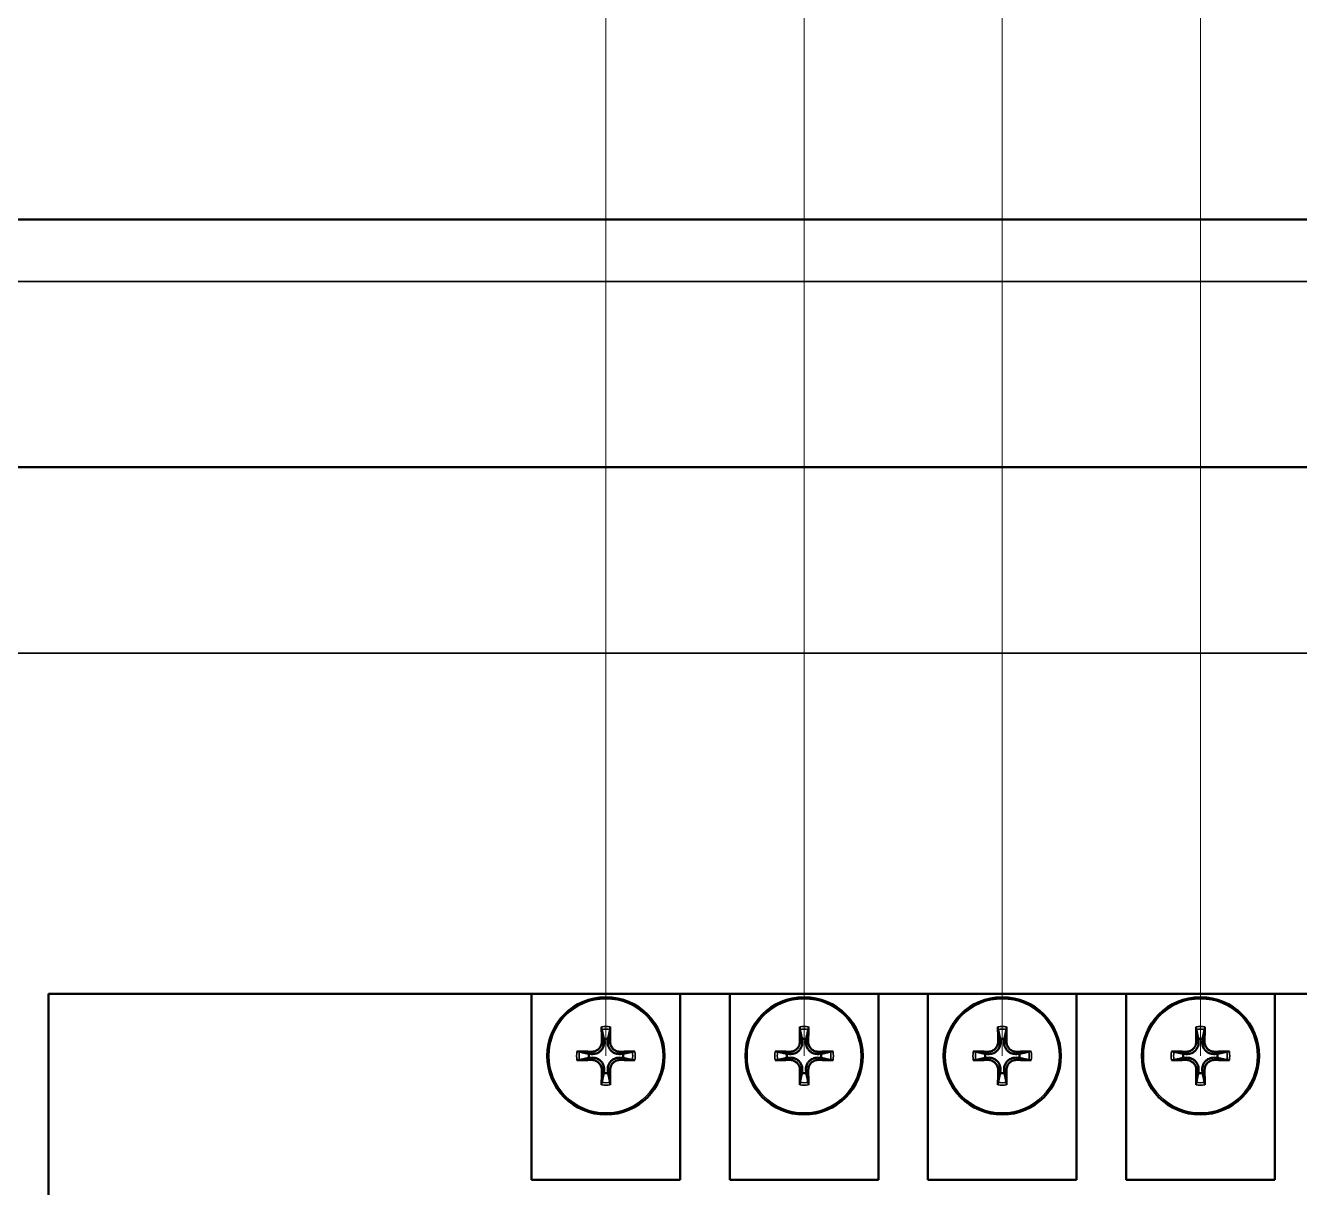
# Model space of a CAD drawing. Header units: millimetres. Extents: x 0 to 25230, y 0 to 17820.
# Drawn here: x 20987 to 21758, y 12460 to 13163 of the extents above; entities that cross this region are included whole.
import ezdxf

# ---------------------------------------------------------------- set-up
doc = ezdxf.new("R2010")
doc.units = ezdxf.units.MM
doc.header["$LTSCALE"] = 30
for name, color, linetype, lineweight in [('Видимые тонкие (ГОСТ)', 7, 'Continuous', 35), ('Видимый контур (ГОСТ)', 7, 'Continuous', 50), ('Эскизная геометрия (ГОСТ)', 7, 'Continuous', 50)]:
    doc.layers.add(name, color=color, linetype=linetype, lineweight=lineweight)

msp = doc.modelspace()

# ---------------------------------------------------------------- linework, layer by layer
at = {"layer": 'Видимые тонкие (ГОСТ)'}
for p, q in [((22710.7533, 13008.2862), (20790.7533, 13008.2862)), ((20790.7533, 12783.2862), (22710.7533, 12783.2862)), ((21335.7645, 12548.3154), (21337.136, 12548.3722)), ((21340.7421, 12548.3154), (21339.3706, 12548.3722)), ((21455.7645, 12548.3154), (21457.136, 12548.3722)), ((21460.7421, 12548.3154), (21459.3706, 12548.3722)), ((21575.7645, 12548.3154), (21577.136, 12548.3722)), ((21580.7421, 12548.3154), (21579.3706, 12548.3722)), ((21695.7645, 12548.3154), (21697.136, 12548.3722)), ((21700.7421, 12548.3154), (21699.3706, 12548.3722)), ((21329.4741, 12542.025), (21329.4173, 12540.6535)), ((21329.4741, 12537.0474), (21329.4173, 12538.4189)), ((21347.0325, 12542.025), (21347.0893, 12540.6535)), ((21347.0325, 12537.0474), (21347.0893, 12538.4189)), ((21449.4741, 12542.025), (21449.4173, 12540.6535)), ((21449.4741, 12537.0474), (21449.4173, 12538.4189)), ((21467.0325, 12542.025), (21467.0893, 12540.6535)), ((21467.0325, 12537.0474), (21467.0893, 12538.4189)), ((21569.4741, 12542.025), (21569.4173, 12540.6535)), ((21569.4741, 12537.0474), (21569.4173, 12538.4189)), ((21587.0325, 12542.025), (21587.0893, 12540.6535)), ((21587.0325, 12537.0474), (21587.0893, 12538.4189)), ((21689.4741, 12542.025), (21689.4173, 12540.6535)), ((21689.4741, 12537.0474), (21689.4173, 12538.4189)), ((21707.0325, 12542.025), (21707.0893, 12540.6535)), ((21707.0325, 12537.0474), (21707.0893, 12538.4189)), ((21335.7645, 12530.757), (21337.136, 12530.7002)), ((21340.7421, 12530.757), (21339.3706, 12530.7002)), ((21455.7645, 12530.757), (21457.136, 12530.7002)), ((21460.7421, 12530.757), (21459.3706, 12530.7002)), ((21575.7645, 12530.757), (21577.136, 12530.7002)), ((21580.7421, 12530.757), (21579.3706, 12530.7002)), ((21695.7645, 12530.757), (21697.136, 12530.7002)), ((21700.7421, 12530.757), (21699.3706, 12530.7002))]:
    msp.add_line(p, q, dxfattribs=at)
for centre in [(21338.2533, 12539.5362), (21458.2533, 12539.5362), (21578.2533, 12539.5362), (21698.2533, 12539.5362)]:
    msp.add_circle(centre, 34.57, dxfattribs=at)
for centre, radius, start, end in [((21338.2533, 12539.5362), 17.7496, 81.5059602, 98.4940398), ((21338.2533, 12539.5362), 16.2387, 81.1091, 98.8909), ((21458.2533, 12539.5362), 17.7496, 81.5059602, 98.4940398), ((21458.2533, 12539.5362), 16.2387, 81.1091, 98.8909), ((21578.2533, 12539.5362), 17.7496, 81.5059602, 98.4940398), ((21578.2533, 12539.5362), 16.2387, 81.1091, 98.8909), ((21698.2533, 12539.5362), 17.7496, 81.5059602, 98.4940398), ((21698.2533, 12539.5362), 16.2387, 81.1091, 98.8909), ((21338.2533, 12539.5362), 17.7496, 171.5059602, 188.4940398), ((21338.2533, 12539.5362), 16.2387, 171.1091, 188.8909), ((21338.2533, 12539.5362), 16.2387, 351.1091, 8.8909), ((21338.2533, 12539.5362), 17.7496, 351.5059602, 8.4940398), ((21458.2533, 12539.5362), 17.7496, 171.5059602, 188.4940398), ((21458.2533, 12539.5362), 16.2387, 171.1091, 188.8909), ((21458.2533, 12539.5362), 16.2387, 351.1091, 8.8909), ((21458.2533, 12539.5362), 17.7496, 351.5059602, 8.4940398), ((21578.2533, 12539.5362), 17.7496, 171.5059602, 188.4940398), ((21578.2533, 12539.5362), 16.2387, 171.1091, 188.8909), ((21578.2533, 12539.5362), 16.2387, 351.1091, 8.8909), ((21578.2533, 12539.5362), 17.7496, 351.5059602, 8.4940398), ((21698.2533, 12539.5362), 17.7496, 171.5059602, 188.4940398), ((21698.2533, 12539.5362), 16.2387, 171.1091, 188.8909), ((21698.2533, 12539.5362), 16.2387, 351.1091, 8.8909), ((21698.2533, 12539.5362), 17.7496, 351.5059602, 8.4940398), ((21338.2533, 12539.5362), 17.7496, 261.5059602, 278.4940398), ((21338.2533, 12539.5362), 16.2387, 261.1091, 278.8909), ((21458.2533, 12539.5362), 17.7496, 261.5059602, 278.4940398), ((21458.2533, 12539.5362), 16.2387, 261.1091, 278.8909), ((21578.2533, 12539.5362), 17.7496, 261.5059602, 278.4940398), ((21578.2533, 12539.5362), 16.2387, 261.1091, 278.8909), ((21698.2533, 12539.5362), 17.7496, 261.5059602, 278.4940398), ((21698.2533, 12539.5362), 16.2387, 261.1091, 278.8909)]:
    msp.add_arc(centre, radius, start, end, dxfattribs=at)
at = {"layer": 'Видимый контур (ГОСТ)'}
for p, q in [((22935.7533, 13045.7862), (20565.7533, 13045.7862)), ((20790.7533, 12895.7862), (22710.7533, 12895.7862)), ((21293.2533, 12577.0362), (21000.7533, 12577.0362)), ((21000.7533, 12577.0362), (21000.7533, 12202.0362)), ((21293.2533, 12464.5362), (21293.2533, 12577.0362)), ((21293.2533, 12577.0362), (21383.2533, 12577.0362)), ((21383.2533, 12577.0362), (21383.2533, 12464.5362)), ((21413.2533, 12577.0362), (21383.2533, 12577.0362)), ((21413.2533, 12464.5362), (21413.2533, 12577.0362)), ((21413.2533, 12577.0362), (21503.2533, 12577.0362)), ((21503.2533, 12577.0362), (21503.2533, 12464.5362)), ((21533.2533, 12577.0362), (21503.2533, 12577.0362)), ((21533.2533, 12464.5362), (21533.2533, 12577.0362)), ((21533.2533, 12577.0362), (21623.2533, 12577.0362)), ((21623.2533, 12577.0362), (21623.2533, 12464.5362)), ((21653.2533, 12577.0362), (21623.2533, 12577.0362)), ((21653.2533, 12464.5362), (21653.2533, 12577.0362)), ((21653.2533, 12577.0362), (21743.2533, 12577.0362)), ((21743.2533, 12577.0362), (21743.2533, 12464.5362)), ((21773.2533, 12577.0362), (21743.2533, 12577.0362)), ((21383.2533, 12464.5362), (21293.2533, 12464.5362)), ((21503.2533, 12464.5362), (21413.2533, 12464.5362)), ((21623.2533, 12464.5362), (21533.2533, 12464.5362)), ((21743.2533, 12464.5362), (21653.2533, 12464.5362))]:
    msp.add_line(p, q, dxfattribs=at)
for centre in [(21338.2533, 12539.5362), (21458.2533, 12539.5362), (21578.2533, 12539.5362), (21698.2533, 12539.5362)]:
    msp.add_circle(centre, 35.5283, dxfattribs=at)
for centre, start, end in [((21338.2533, 12539.5362), 83.1067235, 96.8932765), ((21458.2533, 12539.5362), 83.1067235, 96.8932765), ((21578.2533, 12539.5362), 83.1067235, 96.8932765), ((21698.2533, 12539.5362), 83.1067235, 96.8932765), ((21338.2533, 12539.5362), 173.1067235, 186.8932765), ((21338.2533, 12539.5362), 353.1067235, 6.8932765), ((21458.2533, 12539.5362), 173.1067235, 186.8932765), ((21458.2533, 12539.5362), 353.1067235, 6.8932765), ((21578.2533, 12539.5362), 173.1067235, 186.8932765), ((21578.2533, 12539.5362), 353.1067235, 6.8932765), ((21698.2533, 12539.5362), 173.1067235, 186.8932765), ((21698.2533, 12539.5362), 353.1067235, 6.8932765), ((21338.2533, 12539.5362), 263.1067235, 276.8932765), ((21458.2533, 12539.5362), 263.1067235, 276.8932765), ((21578.2533, 12539.5362), 263.1067235, 276.8932765), ((21698.2533, 12539.5362), 263.1067235, 276.8932765)]:
    msp.add_arc(centre, 10.4099, start, end, dxfattribs=at)
for centre, major_axis, start_param, end_param in [((21340.0759, 12539.6118), (1.9115, -46.1108), 4.31998359, 4.51888338), ((21336.4307, 12539.6118), (1.9115, 46.1108), 4.90589458, 5.10479437), ((21460.0759, 12539.6118), (1.9115, -46.1108), 4.31998359, 4.51888338), ((21456.4307, 12539.6118), (1.9115, 46.1108), 4.90589458, 5.10479437), ((21580.0759, 12539.6118), (1.9115, -46.1108), 4.31998359, 4.51888338), ((21576.4307, 12539.6118), (1.9115, 46.1108), 4.90589458, 5.10479437), ((21700.0759, 12539.6118), (1.9115, -46.1108), 4.31998359, 4.51888338), ((21696.4307, 12539.6118), (1.9115, 46.1108), 4.90589458, 5.10479437), ((21338.1778, 12537.7136), (-46.1108, 1.9115), 4.90589458, 5.10479437), ((21338.1778, 12541.3588), (46.1108, 1.9115), 4.31998359, 4.51888338), ((21338.3289, 12537.7136), (-46.1108, -1.9115), 4.31998359, 4.51888338), ((21338.3289, 12541.3588), (46.1108, -1.9115), 4.90589458, 5.10479437), ((21458.1778, 12537.7136), (-46.1108, 1.9115), 4.90589458, 5.10479437), ((21458.1778, 12541.3588), (46.1108, 1.9115), 4.31998359, 4.51888338), ((21458.3289, 12537.7136), (-46.1108, -1.9115), 4.31998359, 4.51888338), ((21458.3289, 12541.3588), (46.1108, -1.9115), 4.90589458, 5.10479437), ((21578.1778, 12537.7136), (-46.1108, 1.9115), 4.90589458, 5.10479437), ((21578.1778, 12541.3588), (46.1108, 1.9115), 4.31998359, 4.51888338), ((21578.3289, 12537.7136), (-46.1108, -1.9115), 4.31998359, 4.51888338), ((21578.3289, 12541.3588), (46.1108, -1.9115), 4.90589458, 5.10479437), ((21698.1778, 12537.7136), (-46.1108, 1.9115), 4.90589458, 5.10479437), ((21698.1778, 12541.3588), (46.1108, 1.9115), 4.31998359, 4.51888338), ((21698.3289, 12537.7136), (-46.1108, -1.9115), 4.31998359, 4.51888338), ((21698.3289, 12541.3588), (46.1108, -1.9115), 4.90589458, 5.10479437), ((21340.0759, 12539.4607), (-1.9115, -46.1108), 4.90589458, 5.10479437), ((21336.4307, 12539.4607), (-1.9115, 46.1108), 4.31998359, 4.51888338), ((21460.0759, 12539.4607), (-1.9115, -46.1108), 4.90589458, 5.10479437), ((21456.4307, 12539.4607), (-1.9115, 46.1108), 4.31998359, 4.51888338), ((21580.0759, 12539.4607), (-1.9115, -46.1108), 4.90589458, 5.10479437), ((21576.4307, 12539.4607), (-1.9115, 46.1108), 4.31998359, 4.51888338), ((21700.0759, 12539.4607), (-1.9115, -46.1108), 4.90589458, 5.10479437), ((21696.4307, 12539.4607), (-1.9115, 46.1108), 4.31998359, 4.51888338)]:
    msp.add_ellipse(centre, major_axis=major_axis, ratio=0.08715574, start_param=start_param, end_param=end_param, dxfattribs=at)
for points, knots in [([(21335.7436, 12555.5798), (21335.7315, 12555.6359), (21335.7184, 12555.715), (21335.6943, 12555.9006), (21335.6798, 12556.0453), (21335.6588, 12556.3148), (21335.6487, 12556.4872), (21335.6365, 12556.7805), (21335.6323, 12556.9533), (21335.6316, 12557.0898), (21335.6316, 12557.0905), (21335.6316, 12557.0912)], [0.0537677247, 0.0537677247, 0.0537677247, 0.0537677247, 0.0585238557, 0.0585238557, 0.0643561072, 0.0643561072, 0.0702242266, 0.0702242266, 0.0760973831, 0.0760973831, 0.0761265406, 0.0761265406, 0.0761265406, 0.0761265406]), ([(21340.875, 12557.0912), (21340.875, 12557.0905), (21340.875, 12557.0898), (21340.8743, 12556.9533), (21340.8701, 12556.7805), (21340.8579, 12556.4872), (21340.8478, 12556.3148), (21340.8268, 12556.0453), (21340.8123, 12555.9006), (21340.7882, 12555.715), (21340.7751, 12555.6359), (21340.7631, 12555.5798)], [0.0175968524, 0.0175968524, 0.0175968524, 0.0175968524, 0.0176260099, 0.0176260099, 0.0234991663, 0.0234991663, 0.0293672857, 0.0293672857, 0.0351995373, 0.0351995373, 0.0399556683, 0.0399556683, 0.0399556683, 0.0399556683]), ([(21455.7436, 12555.5798), (21455.7315, 12555.6359), (21455.7184, 12555.715), (21455.6943, 12555.9006), (21455.6798, 12556.0453), (21455.6588, 12556.3148), (21455.6487, 12556.4872), (21455.6365, 12556.7805), (21455.6323, 12556.9533), (21455.6316, 12557.0898), (21455.6316, 12557.0905), (21455.6316, 12557.0912)], [0.0537677247, 0.0537677247, 0.0537677247, 0.0537677247, 0.0585238557, 0.0585238557, 0.0643561072, 0.0643561072, 0.0702242266, 0.0702242266, 0.0760973831, 0.0760973831, 0.0761265406, 0.0761265406, 0.0761265406, 0.0761265406]), ([(21460.875, 12557.0912), (21460.875, 12557.0905), (21460.875, 12557.0898), (21460.8743, 12556.9533), (21460.8701, 12556.7805), (21460.8579, 12556.4872), (21460.8478, 12556.3148), (21460.8268, 12556.0453), (21460.8123, 12555.9006), (21460.7882, 12555.715), (21460.7751, 12555.6359), (21460.7631, 12555.5798)], [0.0175968524, 0.0175968524, 0.0175968524, 0.0175968524, 0.0176260099, 0.0176260099, 0.0234991663, 0.0234991663, 0.0293672857, 0.0293672857, 0.0351995373, 0.0351995373, 0.0399556683, 0.0399556683, 0.0399556683, 0.0399556683]), ([(21575.7436, 12555.5798), (21575.7315, 12555.6359), (21575.7184, 12555.715), (21575.6943, 12555.9006), (21575.6798, 12556.0453), (21575.6588, 12556.3148), (21575.6487, 12556.4872), (21575.6365, 12556.7805), (21575.6323, 12556.9533), (21575.6316, 12557.0898), (21575.6316, 12557.0905), (21575.6316, 12557.0912)], [0.0537677247, 0.0537677247, 0.0537677247, 0.0537677247, 0.0585238557, 0.0585238557, 0.0643561072, 0.0643561072, 0.0702242266, 0.0702242266, 0.0760973831, 0.0760973831, 0.0761265406, 0.0761265406, 0.0761265406, 0.0761265406]), ([(21580.875, 12557.0912), (21580.875, 12557.0905), (21580.875, 12557.0898), (21580.8743, 12556.9533), (21580.8701, 12556.7805), (21580.8579, 12556.4872), (21580.8478, 12556.3148), (21580.8268, 12556.0453), (21580.8123, 12555.9006), (21580.7882, 12555.715), (21580.7751, 12555.6359), (21580.7631, 12555.5798)], [0.0175968524, 0.0175968524, 0.0175968524, 0.0175968524, 0.0176260099, 0.0176260099, 0.0234991663, 0.0234991663, 0.0293672857, 0.0293672857, 0.0351995373, 0.0351995373, 0.0399556683, 0.0399556683, 0.0399556683, 0.0399556683]), ([(21695.7436, 12555.5798), (21695.7315, 12555.6359), (21695.7184, 12555.715), (21695.6943, 12555.9006), (21695.6798, 12556.0453), (21695.6588, 12556.3148), (21695.6487, 12556.4872), (21695.6365, 12556.7805), (21695.6323, 12556.9533), (21695.6316, 12557.0898), (21695.6316, 12557.0905), (21695.6316, 12557.0912)], [0.0537677247, 0.0537677247, 0.0537677247, 0.0537677247, 0.0585238557, 0.0585238557, 0.0643561072, 0.0643561072, 0.0702242266, 0.0702242266, 0.0760973831, 0.0760973831, 0.0761265406, 0.0761265406, 0.0761265406, 0.0761265406]), ([(21700.875, 12557.0912), (21700.875, 12557.0905), (21700.875, 12557.0898), (21700.8743, 12556.9533), (21700.8701, 12556.7805), (21700.8579, 12556.4872), (21700.8478, 12556.3148), (21700.8268, 12556.0453), (21700.8123, 12555.9006), (21700.7882, 12555.715), (21700.7751, 12555.6359), (21700.7631, 12555.5798)], [0.0175968524, 0.0175968524, 0.0175968524, 0.0175968524, 0.0176260099, 0.0176260099, 0.0234991663, 0.0234991663, 0.0293672857, 0.0293672857, 0.0351995373, 0.0351995373, 0.0399556683, 0.0399556683, 0.0399556683, 0.0399556683]), ([(21337.136, 12548.3722), (21337.2188, 12547.4338), (21337.1193, 12546.4338), (21336.6552, 12544.9753), (21336.4326, 12544.4754), (21335.8685, 12543.5294), (21335.5266, 12543.0825), (21334.707, 12542.2629), (21334.2601, 12541.921), (21333.3141, 12541.3569), (21332.8143, 12541.1343), (21331.3557, 12540.6703), (21330.3557, 12540.5708), (21329.4173, 12540.6535)], [0.446186946, 0.446186946, 0.446186946, 0.446186946, 0.488401417, 0.488401417, 0.511582882, 0.511582882, 0.534764347, 0.534764347, 0.557945812, 0.557945812, 0.581127277, 0.581127277, 0.623341748, 0.623341748, 0.623341748, 0.623341748]), ([(21335.7645, 12548.3154), (21335.7827, 12547.5683), (21335.6574, 12546.7609), (21335.0931, 12545.2559), (21334.6539, 12544.5583), (21333.623, 12543.4416), (21332.9649, 12542.9489), (21331.5134, 12542.2661), (21330.7199, 12542.0758), (21329.8099, 12542.0238), (21329.6427, 12542.0209), (21329.4741, 12542.025)], [0, 0, 0, 0, 0.030457985, 0.030457985, 0.06091597, 0.06091597, 0.091255302, 0.091255302, 0.121594635, 0.121594635, 0.12829742, 0.12829742, 0.12829742, 0.12829742]), ([(21347.0893, 12540.6535), (21346.1509, 12540.5708), (21345.1509, 12540.6703), (21343.6924, 12541.1343), (21343.1925, 12541.3569), (21342.2465, 12541.921), (21341.7996, 12542.2629), (21340.98, 12543.0825), (21340.6381, 12543.5294), (21340.074, 12544.4754), (21339.8514, 12544.9753), (21339.3874, 12546.4338), (21339.2879, 12547.4338), (21339.3706, 12548.3722)], [0.446186946, 0.446186946, 0.446186946, 0.446186946, 0.488401417, 0.488401417, 0.511582882, 0.511582882, 0.534764347, 0.534764347, 0.557945812, 0.557945812, 0.581127277, 0.581127277, 0.623341748, 0.623341748, 0.623341748, 0.623341748]), ([(21347.0325, 12542.025), (21346.2854, 12542.0068), (21345.478, 12542.1321), (21343.973, 12542.6965), (21343.2754, 12543.1356), (21342.1587, 12544.1666), (21341.666, 12544.8246), (21340.9832, 12546.2761), (21340.7929, 12547.0696), (21340.7409, 12547.9796), (21340.738, 12548.1468), (21340.7421, 12548.3154)], [0, 0, 0, 0, 0.030457985, 0.030457985, 0.06091597, 0.06091597, 0.091255302, 0.091255302, 0.121594635, 0.121594635, 0.12829742, 0.12829742, 0.12829742, 0.12829742]), ([(21457.136, 12548.3722), (21457.2188, 12547.4338), (21457.1193, 12546.4338), (21456.6552, 12544.9753), (21456.4326, 12544.4754), (21455.8685, 12543.5294), (21455.5266, 12543.0825), (21454.707, 12542.2629), (21454.2601, 12541.921), (21453.3141, 12541.3569), (21452.8143, 12541.1343), (21451.3557, 12540.6703), (21450.3557, 12540.5708), (21449.4173, 12540.6535)], [0.446186946, 0.446186946, 0.446186946, 0.446186946, 0.488401417, 0.488401417, 0.511582882, 0.511582882, 0.534764347, 0.534764347, 0.557945812, 0.557945812, 0.581127277, 0.581127277, 0.623341748, 0.623341748, 0.623341748, 0.623341748]), ([(21455.7645, 12548.3154), (21455.7827, 12547.5683), (21455.6574, 12546.7609), (21455.0931, 12545.2559), (21454.6539, 12544.5583), (21453.623, 12543.4416), (21452.9649, 12542.9489), (21451.5134, 12542.2661), (21450.7199, 12542.0758), (21449.8099, 12542.0238), (21449.6427, 12542.0209), (21449.4741, 12542.025)], [0, 0, 0, 0, 0.030457985, 0.030457985, 0.06091597, 0.06091597, 0.091255302, 0.091255302, 0.121594635, 0.121594635, 0.12829742, 0.12829742, 0.12829742, 0.12829742]), ([(21467.0893, 12540.6535), (21466.1509, 12540.5708), (21465.1509, 12540.6703), (21463.6924, 12541.1343), (21463.1925, 12541.3569), (21462.2465, 12541.921), (21461.7996, 12542.2629), (21460.98, 12543.0825), (21460.6381, 12543.5294), (21460.074, 12544.4754), (21459.8514, 12544.9753), (21459.3874, 12546.4338), (21459.2879, 12547.4338), (21459.3706, 12548.3722)], [0.446186946, 0.446186946, 0.446186946, 0.446186946, 0.488401417, 0.488401417, 0.511582882, 0.511582882, 0.534764347, 0.534764347, 0.557945812, 0.557945812, 0.581127277, 0.581127277, 0.623341748, 0.623341748, 0.623341748, 0.623341748]), ([(21467.0325, 12542.025), (21466.2854, 12542.0068), (21465.478, 12542.1321), (21463.973, 12542.6965), (21463.2754, 12543.1356), (21462.1587, 12544.1666), (21461.666, 12544.8246), (21460.9832, 12546.2761), (21460.7929, 12547.0696), (21460.7409, 12547.9796), (21460.738, 12548.1468), (21460.7421, 12548.3154)], [0, 0, 0, 0, 0.030457985, 0.030457985, 0.06091597, 0.06091597, 0.091255302, 0.091255302, 0.121594635, 0.121594635, 0.12829742, 0.12829742, 0.12829742, 0.12829742]), ([(21577.136, 12548.3722), (21577.2188, 12547.4338), (21577.1193, 12546.4338), (21576.6552, 12544.9753), (21576.4326, 12544.4754), (21575.8685, 12543.5294), (21575.5266, 12543.0825), (21574.707, 12542.2629), (21574.2601, 12541.921), (21573.3141, 12541.3569), (21572.8143, 12541.1343), (21571.3557, 12540.6703), (21570.3557, 12540.5708), (21569.4173, 12540.6535)], [0.446186946, 0.446186946, 0.446186946, 0.446186946, 0.488401417, 0.488401417, 0.511582882, 0.511582882, 0.534764347, 0.534764347, 0.557945812, 0.557945812, 0.581127277, 0.581127277, 0.623341748, 0.623341748, 0.623341748, 0.623341748]), ([(21575.7645, 12548.3154), (21575.7827, 12547.5683), (21575.6574, 12546.7609), (21575.0931, 12545.2559), (21574.6539, 12544.5583), (21573.623, 12543.4416), (21572.9649, 12542.9489), (21571.5134, 12542.2661), (21570.7199, 12542.0758), (21569.8099, 12542.0238), (21569.6427, 12542.0209), (21569.4741, 12542.025)], [0, 0, 0, 0, 0.030457985, 0.030457985, 0.06091597, 0.06091597, 0.091255302, 0.091255302, 0.121594635, 0.121594635, 0.12829742, 0.12829742, 0.12829742, 0.12829742]), ([(21587.0893, 12540.6535), (21586.1509, 12540.5708), (21585.1509, 12540.6703), (21583.6924, 12541.1343), (21583.1925, 12541.3569), (21582.2465, 12541.921), (21581.7996, 12542.2629), (21580.98, 12543.0825), (21580.6381, 12543.5294), (21580.074, 12544.4754), (21579.8514, 12544.9753), (21579.3874, 12546.4338), (21579.2879, 12547.4338), (21579.3706, 12548.3722)], [0.446186946, 0.446186946, 0.446186946, 0.446186946, 0.488401417, 0.488401417, 0.511582882, 0.511582882, 0.534764347, 0.534764347, 0.557945812, 0.557945812, 0.581127277, 0.581127277, 0.623341748, 0.623341748, 0.623341748, 0.623341748]), ([(21587.0325, 12542.025), (21586.2854, 12542.0068), (21585.478, 12542.1321), (21583.973, 12542.6965), (21583.2754, 12543.1356), (21582.1587, 12544.1666), (21581.666, 12544.8246), (21580.9832, 12546.2761), (21580.7929, 12547.0696), (21580.7409, 12547.9796), (21580.738, 12548.1468), (21580.7421, 12548.3154)], [0, 0, 0, 0, 0.030457985, 0.030457985, 0.06091597, 0.06091597, 0.091255302, 0.091255302, 0.121594635, 0.121594635, 0.12829742, 0.12829742, 0.12829742, 0.12829742]), ([(21697.136, 12548.3722), (21697.2188, 12547.4338), (21697.1193, 12546.4338), (21696.6552, 12544.9753), (21696.4326, 12544.4754), (21695.8685, 12543.5294), (21695.5266, 12543.0825), (21694.707, 12542.2629), (21694.2601, 12541.921), (21693.3141, 12541.3569), (21692.8143, 12541.1343), (21691.3557, 12540.6703), (21690.3557, 12540.5708), (21689.4173, 12540.6535)], [0.446186946, 0.446186946, 0.446186946, 0.446186946, 0.488401417, 0.488401417, 0.511582882, 0.511582882, 0.534764347, 0.534764347, 0.557945812, 0.557945812, 0.581127277, 0.581127277, 0.623341748, 0.623341748, 0.623341748, 0.623341748]), ([(21695.7645, 12548.3154), (21695.7827, 12547.5683), (21695.6574, 12546.7609), (21695.0931, 12545.2559), (21694.6539, 12544.5583), (21693.623, 12543.4416), (21692.9649, 12542.9489), (21691.5134, 12542.2661), (21690.7199, 12542.0758), (21689.8099, 12542.0238), (21689.6427, 12542.0209), (21689.4741, 12542.025)], [0, 0, 0, 0, 0.030457985, 0.030457985, 0.06091597, 0.06091597, 0.091255302, 0.091255302, 0.121594635, 0.121594635, 0.12829742, 0.12829742, 0.12829742, 0.12829742]), ([(21707.0893, 12540.6535), (21706.1509, 12540.5708), (21705.1509, 12540.6703), (21703.6924, 12541.1343), (21703.1925, 12541.3569), (21702.2465, 12541.921), (21701.7996, 12542.2629), (21700.98, 12543.0825), (21700.6381, 12543.5294), (21700.074, 12544.4754), (21699.8514, 12544.9753), (21699.3874, 12546.4338), (21699.2879, 12547.4338), (21699.3706, 12548.3722)], [0.446186946, 0.446186946, 0.446186946, 0.446186946, 0.488401417, 0.488401417, 0.511582882, 0.511582882, 0.534764347, 0.534764347, 0.557945812, 0.557945812, 0.581127277, 0.581127277, 0.623341748, 0.623341748, 0.623341748, 0.623341748]), ([(21707.0325, 12542.025), (21706.2854, 12542.0068), (21705.478, 12542.1321), (21703.973, 12542.6965), (21703.2754, 12543.1356), (21702.1587, 12544.1666), (21701.666, 12544.8246), (21700.9832, 12546.2761), (21700.7929, 12547.0696), (21700.7409, 12547.9796), (21700.738, 12548.1468), (21700.7421, 12548.3154)], [0, 0, 0, 0, 0.030457985, 0.030457985, 0.06091597, 0.06091597, 0.091255302, 0.091255302, 0.121594635, 0.121594635, 0.12829742, 0.12829742, 0.12829742, 0.12829742]), ([(21320.6984, 12542.1579), (21320.699, 12542.1579), (21320.6997, 12542.1579), (21320.8362, 12542.1572), (21321.009, 12542.153), (21321.3023, 12542.1408), (21321.4747, 12542.1307), (21321.7442, 12542.1097), (21321.889, 12542.0952), (21322.0745, 12542.0711), (21322.1536, 12542.058), (21322.2097, 12542.046)], [0.0175968524, 0.0175968524, 0.0175968524, 0.0175968524, 0.0176260099, 0.0176260099, 0.0234991663, 0.0234991663, 0.0293672857, 0.0293672857, 0.0351995373, 0.0351995373, 0.0399556683, 0.0399556683, 0.0399556683, 0.0399556683]), ([(21322.2097, 12537.0265), (21322.1536, 12537.0144), (21322.0745, 12537.0013), (21321.889, 12536.9772), (21321.7442, 12536.9627), (21321.4747, 12536.9417), (21321.3023, 12536.9316), (21321.009, 12536.9194), (21320.8362, 12536.9152), (21320.6997, 12536.9145), (21320.699, 12536.9145), (21320.6984, 12536.9145)], [0.0537677247, 0.0537677247, 0.0537677247, 0.0537677247, 0.0585238557, 0.0585238557, 0.0643561072, 0.0643561072, 0.0702242266, 0.0702242266, 0.0760973831, 0.0760973831, 0.0761265406, 0.0761265406, 0.0761265406, 0.0761265406]), ([(21329.4173, 12538.4189), (21330.3557, 12538.5017), (21331.3557, 12538.4022), (21332.8143, 12537.9381), (21333.3141, 12537.7155), (21334.2601, 12537.1514), (21334.707, 12536.8095), (21335.5266, 12535.9899), (21335.8685, 12535.543), (21336.4326, 12534.597), (21336.6552, 12534.0972), (21337.1193, 12532.6386), (21337.2188, 12531.6386), (21337.136, 12530.7002)], [0.446186946, 0.446186946, 0.446186946, 0.446186946, 0.488401417, 0.488401417, 0.511582882, 0.511582882, 0.534764347, 0.534764347, 0.557945812, 0.557945812, 0.581127277, 0.581127277, 0.623341748, 0.623341748, 0.623341748, 0.623341748]), ([(21329.4741, 12537.0474), (21330.2212, 12537.0656), (21331.0287, 12536.9403), (21332.5337, 12536.376), (21333.2312, 12535.9368), (21334.3479, 12534.9059), (21334.8406, 12534.2478), (21335.5234, 12532.7963), (21335.7137, 12532.0029), (21335.7657, 12531.0928), (21335.7686, 12530.9256), (21335.7645, 12530.757)], [0, 0, 0, 0, 0.030457985, 0.030457985, 0.06091597, 0.06091597, 0.091255302, 0.091255302, 0.121594635, 0.121594635, 0.12829742, 0.12829742, 0.12829742, 0.12829742]), ([(21339.3706, 12530.7002), (21339.2879, 12531.6386), (21339.3874, 12532.6386), (21339.8514, 12534.0972), (21340.074, 12534.597), (21340.6381, 12535.543), (21340.98, 12535.9899), (21341.7996, 12536.8095), (21342.2465, 12537.1514), (21343.1925, 12537.7155), (21343.6924, 12537.9381), (21345.1509, 12538.4022), (21346.1509, 12538.5017), (21347.0893, 12538.4189)], [0.446186946, 0.446186946, 0.446186946, 0.446186946, 0.488401417, 0.488401417, 0.511582882, 0.511582882, 0.534764347, 0.534764347, 0.557945812, 0.557945812, 0.581127277, 0.581127277, 0.623341748, 0.623341748, 0.623341748, 0.623341748]), ([(21340.7421, 12530.757), (21340.7239, 12531.5041), (21340.8492, 12532.3116), (21341.4136, 12533.8166), (21341.8527, 12534.5141), (21342.8837, 12535.6308), (21343.5417, 12536.1235), (21344.9932, 12536.8063), (21345.7867, 12536.9966), (21346.6967, 12537.0486), (21346.8639, 12537.0515), (21347.0325, 12537.0474)], [0, 0, 0, 0, 0.030457985, 0.030457985, 0.06091597, 0.06091597, 0.091255302, 0.091255302, 0.121594635, 0.121594635, 0.12829742, 0.12829742, 0.12829742, 0.12829742]), ([(21354.2969, 12542.046), (21354.353, 12542.058), (21354.4321, 12542.0711), (21354.6176, 12542.0952), (21354.7624, 12542.1097), (21355.0319, 12542.1307), (21355.2043, 12542.1408), (21355.4976, 12542.153), (21355.6704, 12542.1572), (21355.8069, 12542.1579), (21355.8076, 12542.1579), (21355.8083, 12542.1579)], [0.0537677247, 0.0537677247, 0.0537677247, 0.0537677247, 0.0585238557, 0.0585238557, 0.0643561072, 0.0643561072, 0.0702242266, 0.0702242266, 0.0760973831, 0.0760973831, 0.0761265406, 0.0761265406, 0.0761265406, 0.0761265406]), ([(21355.8083, 12536.9145), (21355.8076, 12536.9145), (21355.8069, 12536.9145), (21355.6704, 12536.9152), (21355.4976, 12536.9194), (21355.2043, 12536.9316), (21355.0319, 12536.9417), (21354.7624, 12536.9627), (21354.6176, 12536.9772), (21354.4321, 12537.0013), (21354.353, 12537.0144), (21354.2969, 12537.0265)], [0.0175968524, 0.0175968524, 0.0175968524, 0.0175968524, 0.0176260099, 0.0176260099, 0.0234991663, 0.0234991663, 0.0293672857, 0.0293672857, 0.0351995373, 0.0351995373, 0.0399556683, 0.0399556683, 0.0399556683, 0.0399556683]), ([(21440.6984, 12542.1579), (21440.699, 12542.1579), (21440.6997, 12542.1579), (21440.8362, 12542.1572), (21441.009, 12542.153), (21441.3023, 12542.1408), (21441.4747, 12542.1307), (21441.7442, 12542.1097), (21441.889, 12542.0952), (21442.0745, 12542.0711), (21442.1536, 12542.058), (21442.2097, 12542.046)], [0.0175968524, 0.0175968524, 0.0175968524, 0.0175968524, 0.0176260099, 0.0176260099, 0.0234991663, 0.0234991663, 0.0293672857, 0.0293672857, 0.0351995373, 0.0351995373, 0.0399556683, 0.0399556683, 0.0399556683, 0.0399556683]), ([(21442.2097, 12537.0265), (21442.1536, 12537.0144), (21442.0745, 12537.0013), (21441.889, 12536.9772), (21441.7442, 12536.9627), (21441.4747, 12536.9417), (21441.3023, 12536.9316), (21441.009, 12536.9194), (21440.8362, 12536.9152), (21440.6997, 12536.9145), (21440.699, 12536.9145), (21440.6984, 12536.9145)], [0.0537677247, 0.0537677247, 0.0537677247, 0.0537677247, 0.0585238557, 0.0585238557, 0.0643561072, 0.0643561072, 0.0702242266, 0.0702242266, 0.0760973831, 0.0760973831, 0.0761265406, 0.0761265406, 0.0761265406, 0.0761265406]), ([(21449.4173, 12538.4189), (21450.3557, 12538.5017), (21451.3557, 12538.4022), (21452.8143, 12537.9381), (21453.3141, 12537.7155), (21454.2601, 12537.1514), (21454.707, 12536.8095), (21455.5266, 12535.9899), (21455.8685, 12535.543), (21456.4326, 12534.597), (21456.6552, 12534.0972), (21457.1193, 12532.6386), (21457.2188, 12531.6386), (21457.136, 12530.7002)], [0.446186946, 0.446186946, 0.446186946, 0.446186946, 0.488401417, 0.488401417, 0.511582882, 0.511582882, 0.534764347, 0.534764347, 0.557945812, 0.557945812, 0.581127277, 0.581127277, 0.623341748, 0.623341748, 0.623341748, 0.623341748]), ([(21449.4741, 12537.0474), (21450.2212, 12537.0656), (21451.0287, 12536.9403), (21452.5337, 12536.376), (21453.2312, 12535.9368), (21454.3479, 12534.9059), (21454.8406, 12534.2478), (21455.5234, 12532.7963), (21455.7137, 12532.0029), (21455.7657, 12531.0928), (21455.7686, 12530.9256), (21455.7645, 12530.757)], [0, 0, 0, 0, 0.030457985, 0.030457985, 0.06091597, 0.06091597, 0.091255302, 0.091255302, 0.121594635, 0.121594635, 0.12829742, 0.12829742, 0.12829742, 0.12829742]), ([(21459.3706, 12530.7002), (21459.2879, 12531.6386), (21459.3874, 12532.6386), (21459.8514, 12534.0972), (21460.074, 12534.597), (21460.6381, 12535.543), (21460.98, 12535.9899), (21461.7996, 12536.8095), (21462.2465, 12537.1514), (21463.1925, 12537.7155), (21463.6924, 12537.9381), (21465.1509, 12538.4022), (21466.1509, 12538.5017), (21467.0893, 12538.4189)], [0.446186946, 0.446186946, 0.446186946, 0.446186946, 0.488401417, 0.488401417, 0.511582882, 0.511582882, 0.534764347, 0.534764347, 0.557945812, 0.557945812, 0.581127277, 0.581127277, 0.623341748, 0.623341748, 0.623341748, 0.623341748]), ([(21460.7421, 12530.757), (21460.7239, 12531.5041), (21460.8492, 12532.3116), (21461.4136, 12533.8166), (21461.8527, 12534.5141), (21462.8837, 12535.6308), (21463.5417, 12536.1235), (21464.9932, 12536.8063), (21465.7867, 12536.9966), (21466.6967, 12537.0486), (21466.8639, 12537.0515), (21467.0325, 12537.0474)], [0, 0, 0, 0, 0.030457985, 0.030457985, 0.06091597, 0.06091597, 0.091255302, 0.091255302, 0.121594635, 0.121594635, 0.12829742, 0.12829742, 0.12829742, 0.12829742]), ([(21474.2969, 12542.046), (21474.353, 12542.058), (21474.4321, 12542.0711), (21474.6176, 12542.0952), (21474.7624, 12542.1097), (21475.0319, 12542.1307), (21475.2043, 12542.1408), (21475.4976, 12542.153), (21475.6704, 12542.1572), (21475.8069, 12542.1579), (21475.8076, 12542.1579), (21475.8083, 12542.1579)], [0.0537677247, 0.0537677247, 0.0537677247, 0.0537677247, 0.0585238557, 0.0585238557, 0.0643561072, 0.0643561072, 0.0702242266, 0.0702242266, 0.0760973831, 0.0760973831, 0.0761265406, 0.0761265406, 0.0761265406, 0.0761265406]), ([(21475.8083, 12536.9145), (21475.8076, 12536.9145), (21475.8069, 12536.9145), (21475.6704, 12536.9152), (21475.4976, 12536.9194), (21475.2043, 12536.9316), (21475.0319, 12536.9417), (21474.7624, 12536.9627), (21474.6176, 12536.9772), (21474.4321, 12537.0013), (21474.353, 12537.0144), (21474.2969, 12537.0265)], [0.0175968524, 0.0175968524, 0.0175968524, 0.0175968524, 0.0176260099, 0.0176260099, 0.0234991663, 0.0234991663, 0.0293672857, 0.0293672857, 0.0351995373, 0.0351995373, 0.0399556683, 0.0399556683, 0.0399556683, 0.0399556683]), ([(21560.6984, 12542.1579), (21560.699, 12542.1579), (21560.6997, 12542.1579), (21560.8362, 12542.1572), (21561.009, 12542.153), (21561.3023, 12542.1408), (21561.4747, 12542.1307), (21561.7442, 12542.1097), (21561.889, 12542.0952), (21562.0745, 12542.0711), (21562.1536, 12542.058), (21562.2097, 12542.046)], [0.0175968524, 0.0175968524, 0.0175968524, 0.0175968524, 0.0176260099, 0.0176260099, 0.0234991663, 0.0234991663, 0.0293672857, 0.0293672857, 0.0351995373, 0.0351995373, 0.0399556683, 0.0399556683, 0.0399556683, 0.0399556683]), ([(21562.2097, 12537.0265), (21562.1536, 12537.0144), (21562.0745, 12537.0013), (21561.889, 12536.9772), (21561.7442, 12536.9627), (21561.4747, 12536.9417), (21561.3023, 12536.9316), (21561.009, 12536.9194), (21560.8362, 12536.9152), (21560.6997, 12536.9145), (21560.699, 12536.9145), (21560.6984, 12536.9145)], [0.0537677247, 0.0537677247, 0.0537677247, 0.0537677247, 0.0585238557, 0.0585238557, 0.0643561072, 0.0643561072, 0.0702242266, 0.0702242266, 0.0760973831, 0.0760973831, 0.0761265406, 0.0761265406, 0.0761265406, 0.0761265406]), ([(21569.4173, 12538.4189), (21570.3557, 12538.5017), (21571.3557, 12538.4022), (21572.8143, 12537.9381), (21573.3141, 12537.7155), (21574.2601, 12537.1514), (21574.707, 12536.8095), (21575.5266, 12535.9899), (21575.8685, 12535.543), (21576.4326, 12534.597), (21576.6552, 12534.0972), (21577.1193, 12532.6386), (21577.2188, 12531.6386), (21577.136, 12530.7002)], [0.446186946, 0.446186946, 0.446186946, 0.446186946, 0.488401417, 0.488401417, 0.511582882, 0.511582882, 0.534764347, 0.534764347, 0.557945812, 0.557945812, 0.581127277, 0.581127277, 0.623341748, 0.623341748, 0.623341748, 0.623341748]), ([(21569.4741, 12537.0474), (21570.2212, 12537.0656), (21571.0287, 12536.9403), (21572.5337, 12536.376), (21573.2312, 12535.9368), (21574.3479, 12534.9059), (21574.8406, 12534.2478), (21575.5234, 12532.7963), (21575.7137, 12532.0029), (21575.7657, 12531.0928), (21575.7686, 12530.9256), (21575.7645, 12530.757)], [0, 0, 0, 0, 0.030457985, 0.030457985, 0.06091597, 0.06091597, 0.091255302, 0.091255302, 0.121594635, 0.121594635, 0.12829742, 0.12829742, 0.12829742, 0.12829742]), ([(21579.3706, 12530.7002), (21579.2879, 12531.6386), (21579.3874, 12532.6386), (21579.8514, 12534.0972), (21580.074, 12534.597), (21580.6381, 12535.543), (21580.98, 12535.9899), (21581.7996, 12536.8095), (21582.2465, 12537.1514), (21583.1925, 12537.7155), (21583.6924, 12537.9381), (21585.1509, 12538.4022), (21586.1509, 12538.5017), (21587.0893, 12538.4189)], [0.446186946, 0.446186946, 0.446186946, 0.446186946, 0.488401417, 0.488401417, 0.511582882, 0.511582882, 0.534764347, 0.534764347, 0.557945812, 0.557945812, 0.581127277, 0.581127277, 0.623341748, 0.623341748, 0.623341748, 0.623341748]), ([(21580.7421, 12530.757), (21580.7239, 12531.5041), (21580.8492, 12532.3116), (21581.4136, 12533.8166), (21581.8527, 12534.5141), (21582.8837, 12535.6308), (21583.5417, 12536.1235), (21584.9932, 12536.8063), (21585.7867, 12536.9966), (21586.6967, 12537.0486), (21586.8639, 12537.0515), (21587.0325, 12537.0474)], [0, 0, 0, 0, 0.030457985, 0.030457985, 0.06091597, 0.06091597, 0.091255302, 0.091255302, 0.121594635, 0.121594635, 0.12829742, 0.12829742, 0.12829742, 0.12829742]), ([(21594.2969, 12542.046), (21594.353, 12542.058), (21594.4321, 12542.0711), (21594.6176, 12542.0952), (21594.7624, 12542.1097), (21595.0319, 12542.1307), (21595.2043, 12542.1408), (21595.4976, 12542.153), (21595.6704, 12542.1572), (21595.8069, 12542.1579), (21595.8076, 12542.1579), (21595.8083, 12542.1579)], [0.0537677247, 0.0537677247, 0.0537677247, 0.0537677247, 0.0585238557, 0.0585238557, 0.0643561072, 0.0643561072, 0.0702242266, 0.0702242266, 0.0760973831, 0.0760973831, 0.0761265406, 0.0761265406, 0.0761265406, 0.0761265406]), ([(21595.8083, 12536.9145), (21595.8076, 12536.9145), (21595.8069, 12536.9145), (21595.6704, 12536.9152), (21595.4976, 12536.9194), (21595.2043, 12536.9316), (21595.0319, 12536.9417), (21594.7624, 12536.9627), (21594.6176, 12536.9772), (21594.4321, 12537.0013), (21594.353, 12537.0144), (21594.2969, 12537.0265)], [0.0175968524, 0.0175968524, 0.0175968524, 0.0175968524, 0.0176260099, 0.0176260099, 0.0234991663, 0.0234991663, 0.0293672857, 0.0293672857, 0.0351995373, 0.0351995373, 0.0399556683, 0.0399556683, 0.0399556683, 0.0399556683]), ([(21680.6984, 12542.1579), (21680.699, 12542.1579), (21680.6997, 12542.1579), (21680.8362, 12542.1572), (21681.009, 12542.153), (21681.3023, 12542.1408), (21681.4747, 12542.1307), (21681.7442, 12542.1097), (21681.889, 12542.0952), (21682.0745, 12542.0711), (21682.1536, 12542.058), (21682.2097, 12542.046)], [0.0175968524, 0.0175968524, 0.0175968524, 0.0175968524, 0.0176260099, 0.0176260099, 0.0234991663, 0.0234991663, 0.0293672857, 0.0293672857, 0.0351995373, 0.0351995373, 0.0399556683, 0.0399556683, 0.0399556683, 0.0399556683]), ([(21682.2097, 12537.0265), (21682.1536, 12537.0144), (21682.0745, 12537.0013), (21681.889, 12536.9772), (21681.7442, 12536.9627), (21681.4747, 12536.9417), (21681.3023, 12536.9316), (21681.009, 12536.9194), (21680.8362, 12536.9152), (21680.6997, 12536.9145), (21680.699, 12536.9145), (21680.6984, 12536.9145)], [0.0537677247, 0.0537677247, 0.0537677247, 0.0537677247, 0.0585238557, 0.0585238557, 0.0643561072, 0.0643561072, 0.0702242266, 0.0702242266, 0.0760973831, 0.0760973831, 0.0761265406, 0.0761265406, 0.0761265406, 0.0761265406]), ([(21689.4173, 12538.4189), (21690.3557, 12538.5017), (21691.3557, 12538.4022), (21692.8143, 12537.9381), (21693.3141, 12537.7155), (21694.2601, 12537.1514), (21694.707, 12536.8095), (21695.5266, 12535.9899), (21695.8685, 12535.543), (21696.4326, 12534.597), (21696.6552, 12534.0972), (21697.1193, 12532.6386), (21697.2188, 12531.6386), (21697.136, 12530.7002)], [0.446186946, 0.446186946, 0.446186946, 0.446186946, 0.488401417, 0.488401417, 0.511582882, 0.511582882, 0.534764347, 0.534764347, 0.557945812, 0.557945812, 0.581127277, 0.581127277, 0.623341748, 0.623341748, 0.623341748, 0.623341748]), ([(21689.4741, 12537.0474), (21690.2212, 12537.0656), (21691.0287, 12536.9403), (21692.5337, 12536.376), (21693.2312, 12535.9368), (21694.3479, 12534.9059), (21694.8406, 12534.2478), (21695.5234, 12532.7963), (21695.7137, 12532.0029), (21695.7657, 12531.0928), (21695.7686, 12530.9256), (21695.7645, 12530.757)], [0, 0, 0, 0, 0.030457985, 0.030457985, 0.06091597, 0.06091597, 0.091255302, 0.091255302, 0.121594635, 0.121594635, 0.12829742, 0.12829742, 0.12829742, 0.12829742]), ([(21699.3706, 12530.7002), (21699.2879, 12531.6386), (21699.3874, 12532.6386), (21699.8514, 12534.0972), (21700.074, 12534.597), (21700.6381, 12535.543), (21700.98, 12535.9899), (21701.7996, 12536.8095), (21702.2465, 12537.1514), (21703.1925, 12537.7155), (21703.6924, 12537.9381), (21705.1509, 12538.4022), (21706.1509, 12538.5017), (21707.0893, 12538.4189)], [0.446186946, 0.446186946, 0.446186946, 0.446186946, 0.488401417, 0.488401417, 0.511582882, 0.511582882, 0.534764347, 0.534764347, 0.557945812, 0.557945812, 0.581127277, 0.581127277, 0.623341748, 0.623341748, 0.623341748, 0.623341748]), ([(21700.7421, 12530.757), (21700.7239, 12531.5041), (21700.8492, 12532.3116), (21701.4136, 12533.8166), (21701.8527, 12534.5141), (21702.8837, 12535.6308), (21703.5417, 12536.1235), (21704.9932, 12536.8063), (21705.7867, 12536.9966), (21706.6967, 12537.0486), (21706.8639, 12537.0515), (21707.0325, 12537.0474)], [0, 0, 0, 0, 0.030457985, 0.030457985, 0.06091597, 0.06091597, 0.091255302, 0.091255302, 0.121594635, 0.121594635, 0.12829742, 0.12829742, 0.12829742, 0.12829742]), ([(21714.2969, 12542.046), (21714.353, 12542.058), (21714.4321, 12542.0711), (21714.6176, 12542.0952), (21714.7624, 12542.1097), (21715.0319, 12542.1307), (21715.2043, 12542.1408), (21715.4976, 12542.153), (21715.6704, 12542.1572), (21715.8069, 12542.1579), (21715.8076, 12542.1579), (21715.8083, 12542.1579)], [0.0537677247, 0.0537677247, 0.0537677247, 0.0537677247, 0.0585238557, 0.0585238557, 0.0643561072, 0.0643561072, 0.0702242266, 0.0702242266, 0.0760973831, 0.0760973831, 0.0761265406, 0.0761265406, 0.0761265406, 0.0761265406]), ([(21715.8083, 12536.9145), (21715.8076, 12536.9145), (21715.8069, 12536.9145), (21715.6704, 12536.9152), (21715.4976, 12536.9194), (21715.2043, 12536.9316), (21715.0319, 12536.9417), (21714.7624, 12536.9627), (21714.6176, 12536.9772), (21714.4321, 12537.0013), (21714.353, 12537.0144), (21714.2969, 12537.0265)], [0.0175968524, 0.0175968524, 0.0175968524, 0.0175968524, 0.0176260099, 0.0176260099, 0.0234991663, 0.0234991663, 0.0293672857, 0.0293672857, 0.0351995373, 0.0351995373, 0.0399556683, 0.0399556683, 0.0399556683, 0.0399556683]), ([(21335.6316, 12521.9813), (21335.6316, 12521.9819), (21335.6316, 12521.9826), (21335.6323, 12522.1191), (21335.6365, 12522.2919), (21335.6487, 12522.5852), (21335.6588, 12522.7576), (21335.6798, 12523.0271), (21335.6943, 12523.1719), (21335.7184, 12523.3574), (21335.7315, 12523.4365), (21335.7436, 12523.4926)], [0.0175968524, 0.0175968524, 0.0175968524, 0.0175968524, 0.0176260099, 0.0176260099, 0.0234991663, 0.0234991663, 0.0293672857, 0.0293672857, 0.0351995373, 0.0351995373, 0.0399556683, 0.0399556683, 0.0399556683, 0.0399556683]), ([(21340.7631, 12523.4926), (21340.7751, 12523.4365), (21340.7882, 12523.3574), (21340.8123, 12523.1719), (21340.8268, 12523.0271), (21340.8478, 12522.7576), (21340.8579, 12522.5852), (21340.8701, 12522.2919), (21340.8743, 12522.1191), (21340.875, 12521.9826), (21340.875, 12521.9819), (21340.875, 12521.9813)], [0.0537677247, 0.0537677247, 0.0537677247, 0.0537677247, 0.0585238557, 0.0585238557, 0.0643561072, 0.0643561072, 0.0702242266, 0.0702242266, 0.0760973831, 0.0760973831, 0.0761265406, 0.0761265406, 0.0761265406, 0.0761265406]), ([(21455.6316, 12521.9813), (21455.6316, 12521.9819), (21455.6316, 12521.9826), (21455.6323, 12522.1191), (21455.6365, 12522.2919), (21455.6487, 12522.5852), (21455.6588, 12522.7576), (21455.6798, 12523.0271), (21455.6943, 12523.1719), (21455.7184, 12523.3574), (21455.7315, 12523.4365), (21455.7436, 12523.4926)], [0.0175968524, 0.0175968524, 0.0175968524, 0.0175968524, 0.0176260099, 0.0176260099, 0.0234991663, 0.0234991663, 0.0293672857, 0.0293672857, 0.0351995373, 0.0351995373, 0.0399556683, 0.0399556683, 0.0399556683, 0.0399556683]), ([(21460.7631, 12523.4926), (21460.7751, 12523.4365), (21460.7882, 12523.3574), (21460.8123, 12523.1719), (21460.8268, 12523.0271), (21460.8478, 12522.7576), (21460.8579, 12522.5852), (21460.8701, 12522.2919), (21460.8743, 12522.1191), (21460.875, 12521.9826), (21460.875, 12521.9819), (21460.875, 12521.9813)], [0.0537677247, 0.0537677247, 0.0537677247, 0.0537677247, 0.0585238557, 0.0585238557, 0.0643561072, 0.0643561072, 0.0702242266, 0.0702242266, 0.0760973831, 0.0760973831, 0.0761265406, 0.0761265406, 0.0761265406, 0.0761265406]), ([(21575.6316, 12521.9813), (21575.6316, 12521.9819), (21575.6316, 12521.9826), (21575.6323, 12522.1191), (21575.6365, 12522.2919), (21575.6487, 12522.5852), (21575.6588, 12522.7576), (21575.6798, 12523.0271), (21575.6943, 12523.1719), (21575.7184, 12523.3574), (21575.7315, 12523.4365), (21575.7436, 12523.4926)], [0.0175968524, 0.0175968524, 0.0175968524, 0.0175968524, 0.0176260099, 0.0176260099, 0.0234991663, 0.0234991663, 0.0293672857, 0.0293672857, 0.0351995373, 0.0351995373, 0.0399556683, 0.0399556683, 0.0399556683, 0.0399556683]), ([(21580.7631, 12523.4926), (21580.7751, 12523.4365), (21580.7882, 12523.3574), (21580.8123, 12523.1719), (21580.8268, 12523.0271), (21580.8478, 12522.7576), (21580.8579, 12522.5852), (21580.8701, 12522.2919), (21580.8743, 12522.1191), (21580.875, 12521.9826), (21580.875, 12521.9819), (21580.875, 12521.9813)], [0.0537677247, 0.0537677247, 0.0537677247, 0.0537677247, 0.0585238557, 0.0585238557, 0.0643561072, 0.0643561072, 0.0702242266, 0.0702242266, 0.0760973831, 0.0760973831, 0.0761265406, 0.0761265406, 0.0761265406, 0.0761265406]), ([(21695.6316, 12521.9813), (21695.6316, 12521.9819), (21695.6316, 12521.9826), (21695.6323, 12522.1191), (21695.6365, 12522.2919), (21695.6487, 12522.5852), (21695.6588, 12522.7576), (21695.6798, 12523.0271), (21695.6943, 12523.1719), (21695.7184, 12523.3574), (21695.7315, 12523.4365), (21695.7436, 12523.4926)], [0.0175968524, 0.0175968524, 0.0175968524, 0.0175968524, 0.0176260099, 0.0176260099, 0.0234991663, 0.0234991663, 0.0293672857, 0.0293672857, 0.0351995373, 0.0351995373, 0.0399556683, 0.0399556683, 0.0399556683, 0.0399556683]), ([(21700.7631, 12523.4926), (21700.7751, 12523.4365), (21700.7882, 12523.3574), (21700.8123, 12523.1719), (21700.8268, 12523.0271), (21700.8478, 12522.7576), (21700.8579, 12522.5852), (21700.8701, 12522.2919), (21700.8743, 12522.1191), (21700.875, 12521.9826), (21700.875, 12521.9819), (21700.875, 12521.9813)], [0.0537677247, 0.0537677247, 0.0537677247, 0.0537677247, 0.0585238557, 0.0585238557, 0.0643561072, 0.0643561072, 0.0702242266, 0.0702242266, 0.0760973831, 0.0760973831, 0.0761265406, 0.0761265406, 0.0761265406, 0.0761265406])]:
    msp.add_open_spline(points, degree=3, knots=knots, dxfattribs=at)
for points, weights in [([(21335.7436, 12555.5798), (21336.5104, 12552.1095), (21337.0039, 12549.8709)], [1.00320831443, 1.02592339275, 1]), ([(21339.5027, 12549.8709), (21339.9962, 12552.1095), (21340.7631, 12555.5798)], [1, 1.02592339271, 1.00320831442]), ([(21455.7436, 12555.5798), (21456.5104, 12552.1095), (21457.0039, 12549.8709)], [1.00320831443, 1.02592339275, 1]), ([(21459.5027, 12549.8709), (21459.9962, 12552.1095), (21460.7631, 12555.5798)], [1, 1.02592339271, 1.00320831442]), ([(21575.7436, 12555.5798), (21576.5104, 12552.1095), (21577.0039, 12549.8709)], [1.00320831443, 1.02592339275, 1]), ([(21579.5027, 12549.8709), (21579.9962, 12552.1095), (21580.7631, 12555.5798)], [1, 1.02592339271, 1.00320831442]), ([(21695.7436, 12555.5798), (21696.5104, 12552.1095), (21697.0039, 12549.8709)], [1.00320831443, 1.02592339275, 1]), ([(21699.5027, 12549.8709), (21699.9962, 12552.1095), (21700.7631, 12555.5798)], [1, 1.02592339271, 1.00320831442]), ([(21337.0039, 12549.8709), (21337.0751, 12549.0632), (21337.136, 12548.3722)], [1, 1.08169453893, 1.16294215246]), ([(21339.3706, 12548.3722), (21339.4315, 12549.0632), (21339.5027, 12549.8709)], [1.16294215246, 1.08169453893, 1]), ([(21457.0039, 12549.8709), (21457.0751, 12549.0632), (21457.136, 12548.3722)], [1, 1.08169453893, 1.16294215246]), ([(21459.3706, 12548.3722), (21459.4315, 12549.0632), (21459.5027, 12549.8709)], [1.16294215246, 1.08169453893, 1]), ([(21577.0039, 12549.8709), (21577.0751, 12549.0632), (21577.136, 12548.3722)], [1, 1.08169453893, 1.16294215246]), ([(21579.3706, 12548.3722), (21579.4315, 12549.0632), (21579.5027, 12549.8709)], [1.16294215246, 1.08169453893, 1]), ([(21697.0039, 12549.8709), (21697.0751, 12549.0632), (21697.136, 12548.3722)], [1, 1.08169453893, 1.16294215246]), ([(21699.3706, 12548.3722), (21699.4315, 12549.0632), (21699.5027, 12549.8709)], [1.16294215246, 1.08169453893, 1]), ([(21327.9186, 12540.7856), (21325.68, 12541.2791), (21322.2097, 12542.046)], [1, 1.02592339268, 1.00320831442]), ([(21322.2097, 12537.0265), (21325.68, 12537.7933), (21327.9186, 12538.2868)], [1.00320831443, 1.02592339275, 1]), ([(21329.4173, 12540.6535), (21328.7264, 12540.7144), (21327.9186, 12540.7856)], [1.16294215246, 1.08169453893, 1]), ([(21327.9186, 12538.2868), (21328.7264, 12538.358), (21329.4173, 12538.4189)], [1, 1.08169453893, 1.16294215246]), ([(21348.588, 12540.7856), (21347.7803, 12540.7144), (21347.0893, 12540.6535)], [1, 1.08169453893, 1.16294215246]), ([(21347.0893, 12538.4189), (21347.7803, 12538.358), (21348.588, 12538.2868)], [1.16294215246, 1.08169453893, 1]), ([(21354.2969, 12542.046), (21350.8266, 12541.2791), (21348.588, 12540.7856)], [1.00320831443, 1.02592339275, 1]), ([(21348.588, 12538.2868), (21350.8266, 12537.7933), (21354.2969, 12537.0265)], [1, 1.02592339268, 1.00320831442]), ([(21447.9186, 12540.7856), (21445.68, 12541.2791), (21442.2097, 12542.046)], [1, 1.02592339268, 1.00320831442]), ([(21442.2097, 12537.0265), (21445.68, 12537.7933), (21447.9186, 12538.2868)], [1.00320831443, 1.02592339275, 1]), ([(21449.4173, 12540.6535), (21448.7264, 12540.7144), (21447.9186, 12540.7856)], [1.16294215246, 1.08169453893, 1]), ([(21447.9186, 12538.2868), (21448.7264, 12538.358), (21449.4173, 12538.4189)], [1, 1.08169453893, 1.16294215246]), ([(21468.588, 12540.7856), (21467.7803, 12540.7144), (21467.0893, 12540.6535)], [1, 1.08169453893, 1.16294215246]), ([(21467.0893, 12538.4189), (21467.7803, 12538.358), (21468.588, 12538.2868)], [1.16294215246, 1.08169453893, 1]), ([(21474.2969, 12542.046), (21470.8266, 12541.2791), (21468.588, 12540.7856)], [1.00320831443, 1.02592339275, 1]), ([(21468.588, 12538.2868), (21470.8266, 12537.7933), (21474.2969, 12537.0265)], [1, 1.02592339268, 1.00320831442]), ([(21567.9186, 12540.7856), (21565.68, 12541.2791), (21562.2097, 12542.046)], [1, 1.02592339268, 1.00320831442]), ([(21562.2097, 12537.0265), (21565.68, 12537.7933), (21567.9186, 12538.2868)], [1.00320831443, 1.02592339275, 1]), ([(21569.4173, 12540.6535), (21568.7264, 12540.7144), (21567.9186, 12540.7856)], [1.16294215246, 1.08169453893, 1]), ([(21567.9186, 12538.2868), (21568.7264, 12538.358), (21569.4173, 12538.4189)], [1, 1.08169453893, 1.16294215246]), ([(21588.588, 12540.7856), (21587.7803, 12540.7144), (21587.0893, 12540.6535)], [1, 1.08169453893, 1.16294215246]), ([(21587.0893, 12538.4189), (21587.7803, 12538.358), (21588.588, 12538.2868)], [1.16294215246, 1.08169453893, 1]), ([(21594.2969, 12542.046), (21590.8266, 12541.2791), (21588.588, 12540.7856)], [1.00320831443, 1.02592339275, 1]), ([(21588.588, 12538.2868), (21590.8266, 12537.7933), (21594.2969, 12537.0265)], [1, 1.02592339268, 1.00320831442]), ([(21687.9186, 12540.7856), (21685.68, 12541.2791), (21682.2097, 12542.046)], [1, 1.02592339268, 1.00320831442]), ([(21682.2097, 12537.0265), (21685.68, 12537.7933), (21687.9186, 12538.2868)], [1.00320831443, 1.02592339275, 1]), ([(21689.4173, 12540.6535), (21688.7264, 12540.7144), (21687.9186, 12540.7856)], [1.16294215246, 1.08169453893, 1]), ([(21687.9186, 12538.2868), (21688.7264, 12538.358), (21689.4173, 12538.4189)], [1, 1.08169453893, 1.16294215246]), ([(21708.588, 12540.7856), (21707.7803, 12540.7144), (21707.0893, 12540.6535)], [1, 1.08169453893, 1.16294215246]), ([(21707.0893, 12538.4189), (21707.7803, 12538.358), (21708.588, 12538.2868)], [1.16294215246, 1.08169453893, 1]), ([(21714.2969, 12542.046), (21710.8266, 12541.2791), (21708.588, 12540.7856)], [1.00320831443, 1.02592339275, 1]), ([(21708.588, 12538.2868), (21710.8266, 12537.7933), (21714.2969, 12537.0265)], [1, 1.02592339268, 1.00320831442]), ([(21337.0039, 12529.2015), (21336.5104, 12526.9629), (21335.7436, 12523.4926)], [1, 1.02592339275, 1.00320831443]), ([(21337.136, 12530.7002), (21337.0751, 12530.0093), (21337.0039, 12529.2015)], [1.16294215246, 1.08169453893, 1]), ([(21339.5027, 12529.2015), (21339.4315, 12530.0093), (21339.3706, 12530.7002)], [1, 1.08169453893, 1.16294215246]), ([(21340.7631, 12523.4926), (21339.9962, 12526.9629), (21339.5027, 12529.2015)], [1.00320831444, 1.02592339282, 1]), ([(21457.0039, 12529.2015), (21456.5104, 12526.9629), (21455.7436, 12523.4926)], [1, 1.02592339275, 1.00320831443]), ([(21457.136, 12530.7002), (21457.0751, 12530.0093), (21457.0039, 12529.2015)], [1.16294215246, 1.08169453893, 1]), ([(21459.5027, 12529.2015), (21459.4315, 12530.0093), (21459.3706, 12530.7002)], [1, 1.08169453893, 1.16294215246]), ([(21460.7631, 12523.4926), (21459.9962, 12526.9629), (21459.5027, 12529.2015)], [1.00320831444, 1.02592339282, 1]), ([(21577.0039, 12529.2015), (21576.5104, 12526.9629), (21575.7436, 12523.4926)], [1, 1.02592339275, 1.00320831443]), ([(21577.136, 12530.7002), (21577.0751, 12530.0093), (21577.0039, 12529.2015)], [1.16294215246, 1.08169453893, 1]), ([(21579.5027, 12529.2015), (21579.4315, 12530.0093), (21579.3706, 12530.7002)], [1, 1.08169453893, 1.16294215246]), ([(21580.7631, 12523.4926), (21579.9962, 12526.9629), (21579.5027, 12529.2015)], [1.00320831444, 1.02592339282, 1]), ([(21697.0039, 12529.2015), (21696.5104, 12526.9629), (21695.7436, 12523.4926)], [1, 1.02592339275, 1.00320831443]), ([(21697.136, 12530.7002), (21697.0751, 12530.0093), (21697.0039, 12529.2015)], [1.16294215246, 1.08169453893, 1]), ([(21699.5027, 12529.2015), (21699.4315, 12530.0093), (21699.3706, 12530.7002)], [1, 1.08169453893, 1.16294215246]), ([(21700.7631, 12523.4926), (21699.9962, 12526.9629), (21699.5027, 12529.2015)], [1.00320831444, 1.02592339282, 1])]:
    msp.add_rational_spline(points, weights, degree=2, dxfattribs=at)
at = {"layer": 'Эскизная геометрия (ГОСТ)', "lineweight": 18}
for p, q in [((21698.2533, 14147.9895), (21698.2533, 12539.5362)), ((21578.2533, 13997.9895), (21578.2533, 12539.5362)), ((21458.2533, 13847.9895), (21458.2533, 12539.5362)), ((21338.2533, 13697.9895), (21338.2533, 12539.5362))]:
    msp.add_line(p, q, dxfattribs=at)

doc.saveas('drawing.dxf')
